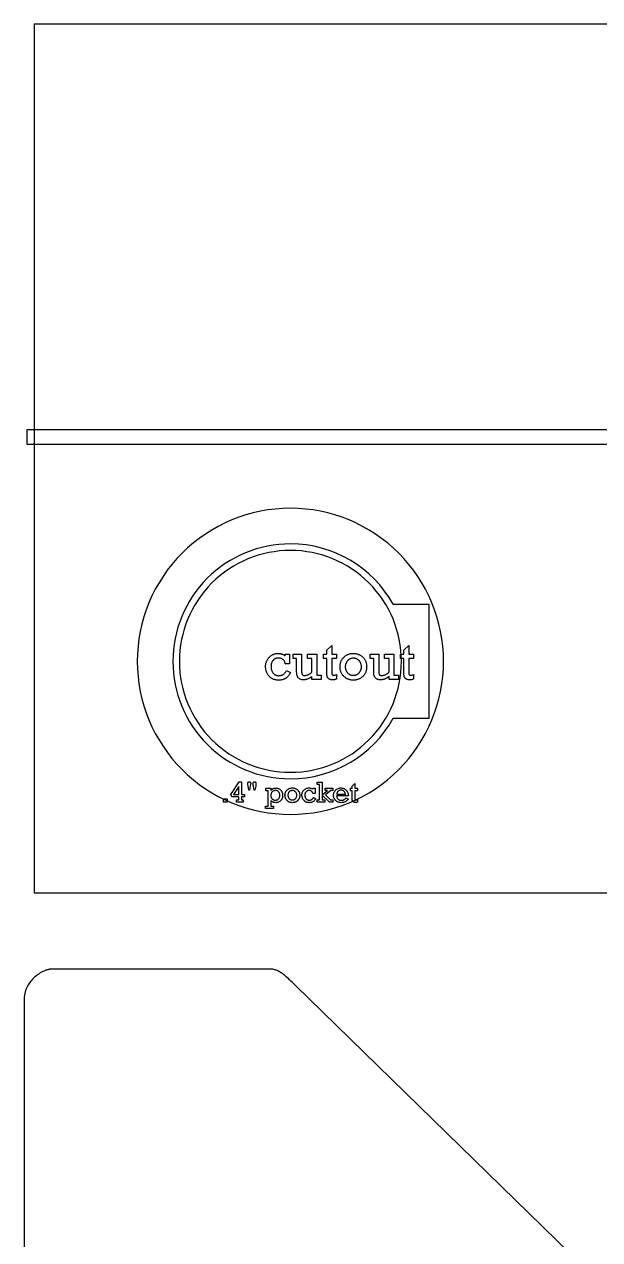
# Model space of a CAD drawing. Extents: x 1 to 150, y 1 to 98.
# Drawn here: x 1 to 11.1, y 23.44 to 44.78 of the extents above; entities that cross this region are included whole.
import ezdxf

# ---------------------------------------------------------------- set-up
doc = ezdxf.new("R2010")
doc.units = 0
doc.layers.add('LAYER_1', color=18, linetype='CONTINUOUS')

msp = doc.modelspace()

# ---------------------------------------------------------------- linework, layer by layer
at = {"layer": 'LAYER_1'}
for points in [[(1.17, 29.529), (24.982, 29.529), (24.982, 44.779), (1.17, 44.779)], [(1.045, 37.404), (25.107, 37.404), (25.107, 37.655), (1.045, 37.655)], [(5.656, 33.718), (5.656, 33.55), (5.577, 33.55), (5.576, 33.562), (5.573, 33.573), (5.569, 33.583), (5.565, 33.593), (5.559, 33.602), (5.553, 33.61), (5.546, 33.617), (5.538, 33.624), (5.53, 33.63), (5.521, 33.635), (5.512, 33.64), (5.502, 33.643), (5.492, 33.646), (5.482, 33.648), (5.472, 33.649), (5.461, 33.65), (5.454, 33.65), (5.446, 33.649), (5.44, 33.648), (5.433, 33.647), (5.426, 33.646), (5.42, 33.644), (5.414, 33.642), (5.408, 33.639), (5.402, 33.637), (5.396, 33.634), (5.39, 33.63), (5.385, 33.627), (5.38, 33.622), (5.375, 33.618), (5.37, 33.613), (5.365, 33.608), (5.361, 33.603), (5.357, 33.598), (5.353, 33.592), (5.349, 33.586), (5.346, 33.58), (5.343, 33.574), (5.34, 33.567), (5.338, 33.56), (5.336, 33.553), (5.334, 33.546), (5.332, 33.539), (5.331, 33.531), (5.33, 33.524), (5.329, 33.516), (5.329, 33.499), (5.329, 33.484), (5.331, 33.469), (5.333, 33.454), (5.337, 33.44), (5.342, 33.426), (5.348, 33.413), (5.355, 33.401), (5.363, 33.388), (5.368, 33.383), (5.373, 33.377), (5.378, 33.372), (5.383, 33.367), (5.388, 33.363), (5.394, 33.359), (5.4, 33.356), (5.406, 33.352), (5.413, 33.35), (5.419, 33.347), (5.426, 33.345), (5.433, 33.343), (5.441, 33.342), (5.448, 33.341), (5.456, 33.341), (5.465, 33.34), (5.476, 33.341), (5.487, 33.342), (5.497, 33.343), (5.507, 33.346), (5.517, 33.349), (5.526, 33.353), (5.535, 33.357), (5.544, 33.362), (5.552, 33.368), (5.56, 33.374), (5.567, 33.382), (5.574, 33.389), (5.58, 33.398), (5.587, 33.407), (5.592, 33.417), (5.598, 33.428), (5.67, 33.394), (5.662, 33.378), (5.653, 33.363), (5.644, 33.349), (5.634, 33.336), (5.629, 33.329), (5.624, 33.324), (5.618, 33.318), (5.612, 33.313), (5.607, 33.308), (5.6, 33.303), (5.594, 33.298), (5.588, 33.294), (5.581, 33.29), (5.574, 33.286), (5.567, 33.283), (5.56, 33.28), (5.553, 33.277), (5.545, 33.274), (5.53, 33.269), (5.514, 33.266), (5.497, 33.263), (5.479, 33.261), (5.461, 33.261), (5.448, 33.261), (5.435, 33.262), (5.423, 33.263), (5.411, 33.265), (5.399, 33.268), (5.388, 33.271), (5.377, 33.275), (5.366, 33.279), (5.356, 33.284), (5.346, 33.289), (5.337, 33.295), (5.328, 33.301), (5.319, 33.309), (5.31, 33.316), (5.302, 33.324), (5.295, 33.333), (5.287, 33.342), (5.28, 33.351), (5.274, 33.361), (5.268, 33.37), (5.263, 33.38), (5.258, 33.39), (5.253, 33.4), (5.249, 33.411), (5.246, 33.421), (5.242, 33.432), (5.24, 33.443), (5.238, 33.454), (5.236, 33.465), (5.235, 33.476), (5.234, 33.488), (5.234, 33.499), (5.234, 33.512), (5.235, 33.524), (5.236, 33.536), (5.238, 33.547), (5.24, 33.559), (5.243, 33.57), (5.247, 33.581), (5.251, 33.591), (5.255, 33.601), (5.26, 33.611), (5.265, 33.621), (5.271, 33.63), (5.278, 33.639), (5.285, 33.648), (5.292, 33.657), (5.3, 33.665), (5.308, 33.673), (5.317, 33.681), (5.326, 33.688), (5.334, 33.694), (5.343, 33.7), (5.353, 33.705), (5.362, 33.71), (5.371, 33.714), (5.381, 33.718), (5.391, 33.722), (5.401, 33.724), (5.411, 33.727), (5.421, 33.728), (5.431, 33.73), (5.442, 33.73), (5.453, 33.731), (5.462, 33.731), (5.471, 33.73), (5.479, 33.729), (5.488, 33.728), (5.497, 33.726), (5.505, 33.725), (5.513, 33.722), (5.521, 33.72), (5.528, 33.717), (5.536, 33.714), (5.543, 33.71), (5.551, 33.706), (5.558, 33.702), (5.564, 33.697), (5.571, 33.692), (5.577, 33.687), (5.577, 33.718)], [(6.249, 33.641), (6.249, 33.718), (6.307, 33.718), (6.307, 33.787), (6.394, 33.867), (6.394, 33.718), (6.476, 33.718), (6.476, 33.641), (6.394, 33.641), (6.394, 33.425), (6.394, 33.401), (6.395, 33.383), (6.396, 33.376), (6.397, 33.369), (6.398, 33.364), (6.4, 33.361), (6.401, 33.358), (6.404, 33.355), (6.406, 33.353), (6.41, 33.352), (6.414, 33.35), (6.418, 33.349), (6.423, 33.349), (6.428, 33.349), (6.441, 33.349), (6.453, 33.351), (6.464, 33.354), (6.476, 33.358), (6.476, 33.278), (6.468, 33.276), (6.459, 33.273), (6.451, 33.271), (6.443, 33.269), (6.434, 33.268), (6.426, 33.267), (6.418, 33.267), (6.409, 33.266), (6.399, 33.267), (6.39, 33.268), (6.381, 33.269), (6.373, 33.271), (6.365, 33.273), (6.358, 33.276), (6.351, 33.28), (6.344, 33.284), (6.339, 33.289), (6.333, 33.294), (6.328, 33.299), (6.324, 33.304), (6.321, 33.31), (6.318, 33.316), (6.315, 33.322), (6.313, 33.328), (6.312, 33.336), (6.31, 33.344), (6.309, 33.354), (6.308, 33.365), (6.307, 33.39), (6.307, 33.42), (6.307, 33.641)], [(6.54, 33.496), (6.54, 33.509), (6.541, 33.521), (6.542, 33.533), (6.544, 33.545), (6.547, 33.557), (6.55, 33.568), (6.553, 33.579), (6.557, 33.59), (6.562, 33.6), (6.567, 33.61), (6.572, 33.62), (6.578, 33.63), (6.585, 33.639), (6.592, 33.648), (6.6, 33.656), (6.608, 33.665), (6.617, 33.673), (6.625, 33.68), (6.635, 33.687), (6.644, 33.694), (6.653, 33.7), (6.663, 33.705), (6.673, 33.71), (6.683, 33.714), (6.694, 33.718), (6.705, 33.721), (6.716, 33.724), (6.727, 33.727), (6.738, 33.728), (6.75, 33.73), (6.762, 33.73), (6.774, 33.731), (6.786, 33.73), (6.797, 33.73), (6.809, 33.728), (6.82, 33.727), (6.831, 33.724), (6.842, 33.722), (6.853, 33.718), (6.863, 33.714), (6.873, 33.71), (6.883, 33.705), (6.893, 33.7), (6.903, 33.694), (6.912, 33.688), (6.921, 33.681), (6.93, 33.674), (6.939, 33.666), (6.947, 33.657), (6.955, 33.649), (6.962, 33.64), (6.969, 33.631), (6.975, 33.621), (6.981, 33.611), (6.986, 33.601), (6.99, 33.591), (6.994, 33.58), (6.998, 33.569), (7.001, 33.558), (7.003, 33.546), (7.005, 33.534), (7.006, 33.522), (7.007, 33.509), (7.008, 33.496), (7.007, 33.483), (7.006, 33.47), (7.005, 33.458), (7.003, 33.446), (7.001, 33.434), (6.998, 33.423), (6.994, 33.412), (6.99, 33.401), (6.986, 33.391), (6.981, 33.381), (6.975, 33.371), (6.969, 33.361), (6.962, 33.352), (6.955, 33.343), (6.947, 33.334), (6.939, 33.326), (6.93, 33.318), (6.921, 33.311), (6.912, 33.304), (6.903, 33.298), (6.893, 33.292), (6.884, 33.286), (6.874, 33.282), (6.863, 33.277), (6.853, 33.273), (6.842, 33.27), (6.831, 33.267), (6.82, 33.265), (6.809, 33.263), (6.797, 33.262), (6.786, 33.261), (6.774, 33.261), (6.762, 33.261), (6.75, 33.262), (6.738, 33.263), (6.726, 33.265), (6.715, 33.267), (6.704, 33.27), (6.693, 33.274), (6.683, 33.277), (6.672, 33.282), (6.662, 33.287), (6.652, 33.292), (6.643, 33.298), (6.634, 33.305), (6.625, 33.312), (6.616, 33.319), (6.607, 33.327), (6.599, 33.335), (6.592, 33.344), (6.584, 33.353), (6.578, 33.362), (6.572, 33.372), (6.566, 33.382), (6.561, 33.392), (6.557, 33.402), (6.553, 33.413), (6.55, 33.424), (6.547, 33.435), (6.544, 33.447), (6.542, 33.459), (6.541, 33.471), (6.54, 33.483)], [(7.601, 33.641), (7.601, 33.718), (7.659, 33.718), (7.659, 33.787), (7.746, 33.867), (7.746, 33.718), (7.829, 33.718), (7.829, 33.641), (7.746, 33.641), (7.746, 33.425), (7.747, 33.401), (7.748, 33.383), (7.749, 33.376), (7.75, 33.369), (7.751, 33.364), (7.752, 33.361), (7.754, 33.358), (7.756, 33.355), (7.759, 33.353), (7.762, 33.352), (7.766, 33.35), (7.771, 33.349), (7.775, 33.349), (7.781, 33.349), (7.793, 33.349), (7.805, 33.351), (7.817, 33.354), (7.829, 33.358), (7.829, 33.278), (7.82, 33.276), (7.812, 33.273), (7.804, 33.271), (7.795, 33.269), (7.787, 33.268), (7.778, 33.267), (7.77, 33.267), (7.762, 33.266), (7.752, 33.267), (7.743, 33.268), (7.734, 33.269), (7.725, 33.271), (7.718, 33.273), (7.71, 33.276), (7.703, 33.28), (7.697, 33.284), (7.691, 33.289), (7.686, 33.294), (7.681, 33.299), (7.677, 33.304), (7.673, 33.31), (7.67, 33.316), (7.668, 33.322), (7.666, 33.328), (7.664, 33.336), (7.663, 33.344), (7.662, 33.354), (7.661, 33.365), (7.66, 33.39), (7.659, 33.42), (7.659, 33.641)], [(6.211, 33.351), (6.211, 33.274), (6.047, 33.274), (6.047, 33.325), (6.038, 33.318), (6.028, 33.311), (6.019, 33.305), (6.009, 33.299), (6, 33.294), (5.991, 33.289), (5.981, 33.285), (5.972, 33.281), (5.963, 33.278), (5.954, 33.275), (5.945, 33.272), (5.936, 33.27), (5.927, 33.268), (5.918, 33.267), (5.909, 33.267), (5.9, 33.266), (5.889, 33.267), (5.879, 33.268), (5.869, 33.269), (5.86, 33.271), (5.851, 33.274), (5.842, 33.277), (5.834, 33.281), (5.827, 33.286), (5.82, 33.291), (5.813, 33.296), (5.807, 33.302), (5.802, 33.308), (5.798, 33.315), (5.794, 33.322), (5.791, 33.329), (5.788, 33.336), (5.786, 33.345), (5.784, 33.354), (5.782, 33.365), (5.781, 33.377), (5.78, 33.39), (5.779, 33.404), (5.778, 33.42), (5.778, 33.436), (5.778, 33.641), (5.715, 33.641), (5.715, 33.718), (5.865, 33.718), (5.865, 33.447), (5.866, 33.425), (5.866, 33.406), (5.867, 33.392), (5.868, 33.381), (5.869, 33.377), (5.87, 33.373), (5.872, 33.369), (5.874, 33.366), (5.876, 33.362), (5.878, 33.359), (5.881, 33.356), (5.884, 33.353), (5.888, 33.351), (5.891, 33.348), (5.895, 33.346), (5.899, 33.345), (5.904, 33.344), (5.908, 33.343), (5.913, 33.342), (5.918, 33.342), (5.925, 33.342), (5.933, 33.343), (5.941, 33.344), (5.949, 33.346), (5.956, 33.348), (5.964, 33.35), (5.972, 33.353), (5.98, 33.357), (5.989, 33.361), (5.997, 33.365), (6.005, 33.37), (6.013, 33.375), (6.022, 33.38), (6.03, 33.386), (6.039, 33.393), (6.047, 33.4), (6.047, 33.641), (5.969, 33.641), (5.969, 33.718), (6.135, 33.718), (6.135, 33.351)], [(6.632, 33.496), (6.633, 33.488), (6.633, 33.48), (6.634, 33.472), (6.635, 33.465), (6.636, 33.457), (6.638, 33.45), (6.64, 33.443), (6.643, 33.436), (6.645, 33.43), (6.648, 33.423), (6.652, 33.417), (6.655, 33.411), (6.659, 33.405), (6.664, 33.399), (6.668, 33.394), (6.673, 33.388), (6.679, 33.383), (6.684, 33.379), (6.69, 33.374), (6.695, 33.37), (6.701, 33.366), (6.707, 33.363), (6.713, 33.36), (6.719, 33.357), (6.725, 33.354), (6.732, 33.352), (6.739, 33.35), (6.745, 33.349), (6.752, 33.348), (6.759, 33.347), (6.766, 33.346), (6.774, 33.346), (6.781, 33.346), (6.789, 33.347), (6.796, 33.348), (6.803, 33.349), (6.81, 33.35), (6.816, 33.352), (6.823, 33.354), (6.829, 33.357), (6.835, 33.36), (6.841, 33.363), (6.847, 33.366), (6.853, 33.37), (6.859, 33.374), (6.864, 33.379), (6.869, 33.384), (6.875, 33.389), (6.88, 33.394), (6.884, 33.4), (6.888, 33.406), (6.892, 33.412), (6.896, 33.418), (6.899, 33.424), (6.902, 33.43), (6.905, 33.437), (6.907, 33.444), (6.91, 33.451), (6.911, 33.458), (6.913, 33.465), (6.914, 33.473), (6.915, 33.48), (6.915, 33.488), (6.915, 33.496), (6.915, 33.504), (6.915, 33.512), (6.914, 33.52), (6.913, 33.528), (6.911, 33.535), (6.909, 33.542), (6.907, 33.549), (6.905, 33.556), (6.902, 33.563), (6.899, 33.569), (6.896, 33.575), (6.892, 33.581), (6.888, 33.587), (6.884, 33.593), (6.879, 33.599), (6.874, 33.604), (6.869, 33.609), (6.863, 33.614), (6.858, 33.618), (6.852, 33.622), (6.846, 33.626), (6.84, 33.63), (6.834, 33.633), (6.828, 33.636), (6.822, 33.638), (6.815, 33.64), (6.809, 33.642), (6.802, 33.644), (6.795, 33.645), (6.788, 33.646), (6.781, 33.646), (6.774, 33.646), (6.766, 33.646), (6.759, 33.646), (6.751, 33.645), (6.744, 33.644), (6.737, 33.642), (6.731, 33.64), (6.724, 33.638), (6.718, 33.635), (6.711, 33.633), (6.705, 33.629), (6.699, 33.626), (6.694, 33.622), (6.688, 33.618), (6.683, 33.613), (6.677, 33.608), (6.672, 33.603), (6.667, 33.598), (6.663, 33.592), (6.659, 33.586), (6.655, 33.58), (6.651, 33.574), (6.648, 33.568), (6.645, 33.561), (6.642, 33.555), (6.64, 33.548), (6.638, 33.541), (6.636, 33.534), (6.635, 33.527), (6.634, 33.519), (6.633, 33.512), (6.633, 33.504)], [(7.564, 33.351), (7.564, 33.274), (7.4, 33.274), (7.4, 33.325), (7.39, 33.318), (7.381, 33.311), (7.371, 33.305), (7.362, 33.299), (7.352, 33.294), (7.343, 33.289), (7.334, 33.285), (7.325, 33.281), (7.316, 33.278), (7.306, 33.275), (7.297, 33.272), (7.288, 33.27), (7.279, 33.268), (7.27, 33.267), (7.262, 33.267), (7.253, 33.266), (7.242, 33.267), (7.231, 33.268), (7.222, 33.269), (7.212, 33.271), (7.203, 33.274), (7.195, 33.277), (7.187, 33.281), (7.179, 33.286), (7.172, 33.291), (7.166, 33.296), (7.16, 33.302), (7.155, 33.308), (7.15, 33.315), (7.146, 33.322), (7.143, 33.329), (7.14, 33.336), (7.138, 33.345), (7.136, 33.354), (7.134, 33.365), (7.133, 33.377), (7.132, 33.39), (7.131, 33.404), (7.131, 33.42), (7.131, 33.436), (7.131, 33.641), (7.068, 33.641), (7.068, 33.718), (7.218, 33.718), (7.218, 33.447), (7.218, 33.425), (7.219, 33.406), (7.219, 33.392), (7.221, 33.381), (7.222, 33.377), (7.223, 33.373), (7.224, 33.369), (7.226, 33.366), (7.228, 33.362), (7.231, 33.359), (7.234, 33.356), (7.237, 33.353), (7.24, 33.351), (7.244, 33.348), (7.248, 33.346), (7.252, 33.345), (7.256, 33.344), (7.261, 33.343), (7.265, 33.342), (7.27, 33.342), (7.278, 33.342), (7.286, 33.343), (7.293, 33.344), (7.301, 33.346), (7.309, 33.348), (7.317, 33.35), (7.325, 33.353), (7.333, 33.357), (7.341, 33.361), (7.349, 33.365), (7.358, 33.37), (7.366, 33.375), (7.374, 33.38), (7.383, 33.386), (7.391, 33.393), (7.4, 33.4), (7.4, 33.641), (7.321, 33.641), (7.321, 33.718), (7.487, 33.718), (7.487, 33.351)], [(4.762, 31.212), (4.643, 31.212), (4.642, 31.217), (4.64, 31.223), (4.637, 31.228), (4.635, 31.233), (4.632, 31.238), (4.628, 31.243), (4.625, 31.247), (4.621, 31.252), (4.768, 31.473), (4.809, 31.473), (4.809, 31.254), (4.865, 31.254), (4.865, 31.212), (4.809, 31.212), (4.809, 31.16), (4.841, 31.16), (4.841, 31.117), (4.725, 31.117), (4.725, 31.16), (4.762, 31.16)], [(4.762, 31.212), (4.643, 31.212), (4.642, 31.217), (4.64, 31.223), (4.637, 31.228), (4.635, 31.233), (4.632, 31.238), (4.628, 31.243), (4.625, 31.247), (4.621, 31.252), (4.768, 31.473), (4.809, 31.473), (4.809, 31.254), (4.865, 31.254), (4.865, 31.212), (4.809, 31.212), (4.809, 31.16), (4.841, 31.16), (4.841, 31.117), (4.725, 31.117), (4.725, 31.16), (4.762, 31.16)], [(4.762, 31.254), (4.762, 31.394), (4.67, 31.254)], [(4.762, 31.254), (4.762, 31.394), (4.67, 31.254)], [(4.941, 31.327), (4.927, 31.403), (4.923, 31.428), (4.922, 31.438), (4.921, 31.445), (4.922, 31.452), (4.923, 31.458), (4.925, 31.464), (4.927, 31.468), (4.929, 31.47), (4.931, 31.471), (4.933, 31.473), (4.935, 31.474), (4.94, 31.475), (4.946, 31.476), (4.951, 31.475), (4.956, 31.474), (4.961, 31.472), (4.965, 31.468), (4.968, 31.464), (4.97, 31.46), (4.972, 31.454), (4.972, 31.449), (4.972, 31.442), (4.97, 31.432), (4.965, 31.402), (4.952, 31.327)], [(4.941, 31.327), (4.927, 31.403), (4.923, 31.428), (4.922, 31.438), (4.921, 31.445), (4.922, 31.452), (4.923, 31.458), (4.925, 31.464), (4.927, 31.468), (4.929, 31.47), (4.931, 31.471), (4.933, 31.473), (4.935, 31.474), (4.94, 31.475), (4.946, 31.476), (4.951, 31.475), (4.956, 31.474), (4.961, 31.472), (4.965, 31.468), (4.968, 31.464), (4.97, 31.46), (4.972, 31.454), (4.972, 31.449), (4.972, 31.442), (4.97, 31.432), (4.965, 31.402), (4.952, 31.327)], [(5.034, 31.327), (5.02, 31.401), (5.017, 31.416), (5.016, 31.428), (5.014, 31.438), (5.014, 31.445), (5.014, 31.452), (5.016, 31.458), (5.018, 31.464), (5.019, 31.466), (5.021, 31.468), (5.022, 31.47), (5.024, 31.471), (5.026, 31.473), (5.029, 31.474), (5.034, 31.475), (5.04, 31.476), (5.045, 31.475), (5.05, 31.474), (5.055, 31.471), (5.058, 31.468), (5.061, 31.464), (5.064, 31.459), (5.065, 31.454), (5.065, 31.449), (5.065, 31.438), (5.064, 31.426), (5.063, 31.414), (5.061, 31.402), (5.046, 31.327)], [(5.034, 31.327), (5.02, 31.401), (5.017, 31.416), (5.016, 31.428), (5.014, 31.438), (5.014, 31.445), (5.014, 31.452), (5.016, 31.458), (5.018, 31.464), (5.019, 31.466), (5.021, 31.468), (5.022, 31.47), (5.024, 31.471), (5.026, 31.473), (5.029, 31.474), (5.034, 31.475), (5.04, 31.476), (5.045, 31.475), (5.05, 31.474), (5.055, 31.471), (5.058, 31.468), (5.061, 31.464), (5.064, 31.459), (5.065, 31.454), (5.065, 31.449), (5.065, 31.438), (5.064, 31.426), (5.063, 31.414), (5.061, 31.402), (5.046, 31.327)], [(6.181, 31.16), (6.181, 31.427), (6.137, 31.427), (6.137, 31.47), (6.229, 31.47), (6.229, 31.249), (6.321, 31.323), (6.28, 31.323), (6.28, 31.363), (6.416, 31.363), (6.416, 31.323), (6.379, 31.323), (6.287, 31.246), (6.373, 31.16), (6.416, 31.16), (6.416, 31.117), (6.353, 31.117), (6.229, 31.24), (6.229, 31.16), (6.272, 31.16), (6.272, 31.117), (6.137, 31.117), (6.137, 31.16)], [(6.181, 31.16), (6.181, 31.427), (6.137, 31.427), (6.137, 31.47), (6.229, 31.47), (6.229, 31.249), (6.321, 31.323), (6.28, 31.323), (6.28, 31.363), (6.416, 31.363), (6.416, 31.323), (6.379, 31.323), (6.287, 31.246), (6.373, 31.16), (6.416, 31.16), (6.416, 31.117), (6.353, 31.117), (6.229, 31.24), (6.229, 31.16), (6.272, 31.16), (6.272, 31.117), (6.137, 31.117), (6.137, 31.16)], [(6.721, 31.32), (6.721, 31.363), (6.753, 31.363), (6.753, 31.401), (6.802, 31.445), (6.802, 31.363), (6.847, 31.363), (6.847, 31.32), (6.802, 31.32), (6.802, 31.2), (6.802, 31.187), (6.802, 31.177), (6.803, 31.169), (6.805, 31.165), (6.806, 31.163), (6.807, 31.162), (6.808, 31.161), (6.81, 31.16), (6.815, 31.158), (6.821, 31.158), (6.827, 31.158), (6.834, 31.159), (6.841, 31.161), (6.847, 31.163), (6.847, 31.119), (6.838, 31.116), (6.828, 31.114), (6.819, 31.113), (6.81, 31.113), (6.805, 31.113), (6.799, 31.113), (6.795, 31.114), (6.79, 31.115), (6.786, 31.116), (6.781, 31.118), (6.778, 31.12), (6.774, 31.122), (6.771, 31.125), (6.768, 31.128), (6.765, 31.13), (6.763, 31.133), (6.761, 31.136), (6.759, 31.14), (6.758, 31.143), (6.757, 31.147), (6.755, 31.156), (6.754, 31.167), (6.753, 31.181), (6.753, 31.198), (6.753, 31.32)], [(6.721, 31.32), (6.721, 31.363), (6.753, 31.363), (6.753, 31.401), (6.802, 31.445), (6.802, 31.363), (6.847, 31.363), (6.847, 31.32), (6.802, 31.32), (6.802, 31.2), (6.802, 31.187), (6.802, 31.177), (6.803, 31.169), (6.805, 31.165), (6.806, 31.163), (6.807, 31.162), (6.808, 31.161), (6.81, 31.16), (6.815, 31.158), (6.821, 31.158), (6.827, 31.158), (6.834, 31.159), (6.841, 31.161), (6.847, 31.163), (6.847, 31.119), (6.838, 31.116), (6.828, 31.114), (6.819, 31.113), (6.81, 31.113), (6.805, 31.113), (6.799, 31.113), (6.795, 31.114), (6.79, 31.115), (6.786, 31.116), (6.781, 31.118), (6.778, 31.12), (6.774, 31.122), (6.771, 31.125), (6.768, 31.128), (6.765, 31.13), (6.763, 31.133), (6.761, 31.136), (6.759, 31.14), (6.758, 31.143), (6.757, 31.147), (6.755, 31.156), (6.754, 31.167), (6.753, 31.181), (6.753, 31.198), (6.753, 31.32)], [(4.498, 31.117), (4.498, 31.179), (4.561, 31.179), (4.561, 31.117)], [(4.498, 31.117), (4.498, 31.179), (4.561, 31.179), (4.561, 31.117)], [(5.278, 31.049), (5.278, 31.32), (5.236, 31.32), (5.236, 31.363), (5.326, 31.363), (5.326, 31.324), (5.33, 31.329), (5.335, 31.334), (5.34, 31.338), (5.345, 31.343), (5.35, 31.346), (5.355, 31.35), (5.36, 31.353), (5.366, 31.356), (5.371, 31.358), (5.377, 31.36), (5.383, 31.362), (5.389, 31.364), (5.395, 31.365), (5.401, 31.366), (5.407, 31.366), (5.413, 31.366), (5.426, 31.366), (5.438, 31.364), (5.444, 31.363), (5.45, 31.361), (5.455, 31.36), (5.461, 31.358), (5.466, 31.355), (5.471, 31.353), (5.476, 31.35), (5.481, 31.346), (5.486, 31.343), (5.49, 31.339), (5.499, 31.331), (5.503, 31.326), (5.507, 31.322), (5.511, 31.317), (5.514, 31.312), (5.517, 31.307), (5.52, 31.301), (5.522, 31.296), (5.525, 31.29), (5.527, 31.284), (5.528, 31.278), (5.531, 31.265), (5.533, 31.252), (5.533, 31.238), (5.533, 31.224), (5.532, 31.217), (5.531, 31.21), (5.529, 31.203), (5.528, 31.197), (5.526, 31.191), (5.524, 31.185), (5.521, 31.179), (5.519, 31.174), (5.516, 31.168), (5.512, 31.163), (5.509, 31.158), (5.505, 31.153), (5.501, 31.148), (5.496, 31.144), (5.487, 31.136), (5.477, 31.129), (5.467, 31.123), (5.457, 31.118), (5.446, 31.114), (5.435, 31.112), (5.424, 31.11), (5.412, 31.109), (5.4, 31.11), (5.394, 31.111), (5.389, 31.112), (5.383, 31.113), (5.377, 31.115), (5.372, 31.117), (5.366, 31.119), (5.361, 31.121), (5.356, 31.124), (5.345, 31.131), (5.336, 31.138), (5.326, 31.147), (5.326, 31.049), (5.374, 31.049), (5.374, 31.006), (5.233, 31.006), (5.233, 31.049)], [(5.278, 31.049), (5.278, 31.32), (5.236, 31.32), (5.236, 31.363), (5.326, 31.363), (5.326, 31.324), (5.33, 31.329), (5.335, 31.334), (5.34, 31.338), (5.345, 31.343), (5.35, 31.346), (5.355, 31.35), (5.36, 31.353), (5.366, 31.356), (5.371, 31.358), (5.377, 31.36), (5.383, 31.362), (5.389, 31.364), (5.395, 31.365), (5.401, 31.366), (5.407, 31.366), (5.413, 31.366), (5.426, 31.366), (5.438, 31.364), (5.444, 31.363), (5.45, 31.361), (5.455, 31.36), (5.461, 31.358), (5.466, 31.355), (5.471, 31.353), (5.476, 31.35), (5.481, 31.346), (5.486, 31.343), (5.49, 31.339), (5.499, 31.331), (5.503, 31.326), (5.507, 31.322), (5.511, 31.317), (5.514, 31.312), (5.517, 31.307), (5.52, 31.301), (5.522, 31.296), (5.525, 31.29), (5.527, 31.284), (5.528, 31.278), (5.531, 31.265), (5.533, 31.252), (5.533, 31.238), (5.533, 31.224), (5.532, 31.217), (5.531, 31.21), (5.529, 31.203), (5.528, 31.197), (5.526, 31.191), (5.524, 31.185), (5.521, 31.179), (5.519, 31.174), (5.516, 31.168), (5.512, 31.163), (5.509, 31.158), (5.505, 31.153), (5.501, 31.148), (5.496, 31.144), (5.487, 31.136), (5.477, 31.129), (5.467, 31.123), (5.457, 31.118), (5.446, 31.114), (5.435, 31.112), (5.424, 31.11), (5.412, 31.109), (5.4, 31.11), (5.394, 31.111), (5.389, 31.112), (5.383, 31.113), (5.377, 31.115), (5.372, 31.117), (5.366, 31.119), (5.361, 31.121), (5.356, 31.124), (5.345, 31.131), (5.336, 31.138), (5.326, 31.147), (5.326, 31.049), (5.374, 31.049), (5.374, 31.006), (5.233, 31.006), (5.233, 31.049)], [(5.325, 31.236), (5.326, 31.226), (5.327, 31.216), (5.33, 31.207), (5.334, 31.197), (5.336, 31.193), (5.338, 31.188), (5.341, 31.184), (5.344, 31.18), (5.348, 31.176), (5.352, 31.173), (5.356, 31.169), (5.36, 31.166), (5.365, 31.163), (5.37, 31.161), (5.375, 31.158), (5.38, 31.157), (5.386, 31.155), (5.391, 31.154), (5.397, 31.154), (5.403, 31.153), (5.412, 31.154), (5.42, 31.155), (5.427, 31.157), (5.435, 31.159), (5.442, 31.162), (5.448, 31.166), (5.454, 31.171), (5.46, 31.177), (5.466, 31.183), (5.47, 31.189), (5.474, 31.196), (5.477, 31.204), (5.48, 31.212), (5.481, 31.221), (5.482, 31.23), (5.483, 31.24), (5.482, 31.25), (5.481, 31.259), (5.479, 31.267), (5.477, 31.275), (5.474, 31.283), (5.47, 31.29), (5.465, 31.296), (5.459, 31.302), (5.453, 31.307), (5.447, 31.311), (5.441, 31.315), (5.434, 31.318), (5.427, 31.321), (5.42, 31.322), (5.413, 31.323), (5.406, 31.324), (5.398, 31.323), (5.39, 31.322), (5.383, 31.32), (5.376, 31.318), (5.369, 31.314), (5.362, 31.31), (5.356, 31.305), (5.349, 31.3), (5.344, 31.293), (5.339, 31.287), (5.335, 31.28), (5.331, 31.272), (5.329, 31.264), (5.327, 31.255), (5.326, 31.246)], [(5.325, 31.236), (5.326, 31.226), (5.327, 31.216), (5.33, 31.207), (5.334, 31.197), (5.336, 31.193), (5.338, 31.188), (5.341, 31.184), (5.344, 31.18), (5.348, 31.176), (5.352, 31.173), (5.356, 31.169), (5.36, 31.166), (5.365, 31.163), (5.37, 31.161), (5.375, 31.158), (5.38, 31.157), (5.386, 31.155), (5.391, 31.154), (5.397, 31.154), (5.403, 31.153), (5.412, 31.154), (5.42, 31.155), (5.427, 31.157), (5.435, 31.159), (5.442, 31.162), (5.448, 31.166), (5.454, 31.171), (5.46, 31.177), (5.466, 31.183), (5.47, 31.189), (5.474, 31.196), (5.477, 31.204), (5.48, 31.212), (5.481, 31.221), (5.482, 31.23), (5.483, 31.24), (5.482, 31.25), (5.481, 31.259), (5.479, 31.267), (5.477, 31.275), (5.474, 31.283), (5.47, 31.29), (5.465, 31.296), (5.459, 31.302), (5.453, 31.307), (5.447, 31.311), (5.441, 31.315), (5.434, 31.318), (5.427, 31.321), (5.42, 31.322), (5.413, 31.323), (5.406, 31.324), (5.398, 31.323), (5.39, 31.322), (5.383, 31.32), (5.376, 31.318), (5.369, 31.314), (5.362, 31.31), (5.356, 31.305), (5.349, 31.3), (5.344, 31.293), (5.339, 31.287), (5.335, 31.28), (5.331, 31.272), (5.329, 31.264), (5.327, 31.255), (5.326, 31.246)], [(5.574, 31.24), (5.574, 31.247), (5.575, 31.254), (5.576, 31.26), (5.577, 31.267), (5.578, 31.273), (5.58, 31.279), (5.581, 31.286), (5.584, 31.291), (5.586, 31.297), (5.589, 31.303), (5.592, 31.308), (5.595, 31.314), (5.599, 31.319), (5.603, 31.324), (5.607, 31.328), (5.612, 31.333), (5.622, 31.342), (5.627, 31.345), (5.632, 31.349), (5.637, 31.352), (5.642, 31.355), (5.648, 31.358), (5.654, 31.36), (5.659, 31.363), (5.665, 31.364), (5.671, 31.366), (5.678, 31.367), (5.69, 31.369), (5.704, 31.37), (5.717, 31.369), (5.729, 31.367), (5.735, 31.366), (5.741, 31.364), (5.747, 31.363), (5.753, 31.361), (5.759, 31.358), (5.764, 31.355), (5.77, 31.353), (5.775, 31.349), (5.785, 31.342), (5.795, 31.334), (5.8, 31.329), (5.804, 31.324), (5.808, 31.319), (5.812, 31.314), (5.815, 31.309), (5.818, 31.303), (5.821, 31.298), (5.824, 31.292), (5.826, 31.286), (5.828, 31.28), (5.829, 31.274), (5.831, 31.267), (5.832, 31.261), (5.832, 31.254), (5.833, 31.247), (5.833, 31.24), (5.833, 31.232), (5.832, 31.225), (5.832, 31.219), (5.831, 31.212), (5.829, 31.206), (5.828, 31.199), (5.826, 31.193), (5.824, 31.187), (5.821, 31.181), (5.818, 31.176), (5.815, 31.17), (5.812, 31.165), (5.808, 31.16), (5.804, 31.155), (5.8, 31.15), (5.795, 31.146), (5.785, 31.137), (5.775, 31.13), (5.77, 31.127), (5.764, 31.124), (5.759, 31.121), (5.753, 31.118), (5.747, 31.116), (5.742, 31.115), (5.736, 31.113), (5.729, 31.112), (5.717, 31.11), (5.704, 31.109), (5.69, 31.11), (5.684, 31.111), (5.677, 31.112), (5.671, 31.113), (5.665, 31.115), (5.659, 31.116), (5.653, 31.119), (5.647, 31.121), (5.642, 31.124), (5.637, 31.127), (5.631, 31.13), (5.626, 31.134), (5.621, 31.137), (5.616, 31.142), (5.612, 31.146), (5.607, 31.151), (5.603, 31.156), (5.599, 31.161), (5.595, 31.166), (5.592, 31.171), (5.589, 31.176), (5.586, 31.182), (5.584, 31.188), (5.581, 31.194), (5.58, 31.2), (5.578, 31.206), (5.577, 31.212), (5.576, 31.219), (5.575, 31.226)], [(5.574, 31.24), (5.574, 31.247), (5.575, 31.254), (5.576, 31.26), (5.577, 31.267), (5.578, 31.273), (5.58, 31.279), (5.581, 31.286), (5.584, 31.291), (5.586, 31.297), (5.589, 31.303), (5.592, 31.308), (5.595, 31.314), (5.599, 31.319), (5.603, 31.324), (5.607, 31.328), (5.612, 31.333), (5.622, 31.342), (5.627, 31.345), (5.632, 31.349), (5.637, 31.352), (5.642, 31.355), (5.648, 31.358), (5.654, 31.36), (5.659, 31.363), (5.665, 31.364), (5.671, 31.366), (5.678, 31.367), (5.69, 31.369), (5.704, 31.37), (5.717, 31.369), (5.729, 31.367), (5.735, 31.366), (5.741, 31.364), (5.747, 31.363), (5.753, 31.361), (5.759, 31.358), (5.764, 31.355), (5.77, 31.353), (5.775, 31.349), (5.785, 31.342), (5.795, 31.334), (5.8, 31.329), (5.804, 31.324), (5.808, 31.319), (5.812, 31.314), (5.815, 31.309), (5.818, 31.303), (5.821, 31.298), (5.824, 31.292), (5.826, 31.286), (5.828, 31.28), (5.829, 31.274), (5.831, 31.267), (5.832, 31.261), (5.832, 31.254), (5.833, 31.247), (5.833, 31.24), (5.833, 31.232), (5.832, 31.225), (5.832, 31.219), (5.831, 31.212), (5.829, 31.206), (5.828, 31.199), (5.826, 31.193), (5.824, 31.187), (5.821, 31.181), (5.818, 31.176), (5.815, 31.17), (5.812, 31.165), (5.808, 31.16), (5.804, 31.155), (5.8, 31.15), (5.795, 31.146), (5.785, 31.137), (5.775, 31.13), (5.77, 31.127), (5.764, 31.124), (5.759, 31.121), (5.753, 31.118), (5.747, 31.116), (5.742, 31.115), (5.736, 31.113), (5.729, 31.112), (5.717, 31.11), (5.704, 31.109), (5.69, 31.11), (5.684, 31.111), (5.677, 31.112), (5.671, 31.113), (5.665, 31.115), (5.659, 31.116), (5.653, 31.119), (5.647, 31.121), (5.642, 31.124), (5.637, 31.127), (5.631, 31.13), (5.626, 31.134), (5.621, 31.137), (5.616, 31.142), (5.612, 31.146), (5.607, 31.151), (5.603, 31.156), (5.599, 31.161), (5.595, 31.166), (5.592, 31.171), (5.589, 31.176), (5.586, 31.182), (5.584, 31.188), (5.581, 31.194), (5.58, 31.2), (5.578, 31.206), (5.577, 31.212), (5.576, 31.219), (5.575, 31.226)], [(5.625, 31.24), (5.626, 31.231), (5.627, 31.222), (5.629, 31.214), (5.631, 31.207), (5.634, 31.199), (5.638, 31.192), (5.643, 31.186), (5.648, 31.18), (5.654, 31.175), (5.66, 31.17), (5.667, 31.166), (5.673, 31.163), (5.68, 31.16), (5.688, 31.158), (5.696, 31.157), (5.704, 31.157), (5.712, 31.157), (5.72, 31.158), (5.727, 31.16), (5.734, 31.163), (5.741, 31.166), (5.748, 31.17), (5.754, 31.175), (5.759, 31.18), (5.765, 31.186), (5.769, 31.193), (5.773, 31.2), (5.776, 31.207), (5.779, 31.215), (5.781, 31.223), (5.782, 31.231), (5.782, 31.24), (5.782, 31.249), (5.781, 31.257), (5.779, 31.265), (5.776, 31.273), (5.773, 31.28), (5.769, 31.287), (5.764, 31.293), (5.759, 31.299), (5.753, 31.305), (5.747, 31.31), (5.741, 31.314), (5.734, 31.317), (5.727, 31.319), (5.719, 31.321), (5.712, 31.322), (5.704, 31.323), (5.695, 31.322), (5.687, 31.321), (5.68, 31.319), (5.673, 31.317), (5.666, 31.313), (5.659, 31.309), (5.653, 31.304), (5.647, 31.299), (5.642, 31.293), (5.638, 31.286), (5.634, 31.279), (5.631, 31.272), (5.628, 31.265), (5.627, 31.257), (5.626, 31.248)], [(5.625, 31.24), (5.626, 31.231), (5.627, 31.222), (5.629, 31.214), (5.631, 31.207), (5.634, 31.199), (5.638, 31.192), (5.643, 31.186), (5.648, 31.18), (5.654, 31.175), (5.66, 31.17), (5.667, 31.166), (5.673, 31.163), (5.68, 31.16), (5.688, 31.158), (5.696, 31.157), (5.704, 31.157), (5.712, 31.157), (5.72, 31.158), (5.727, 31.16), (5.734, 31.163), (5.741, 31.166), (5.748, 31.17), (5.754, 31.175), (5.759, 31.18), (5.765, 31.186), (5.769, 31.193), (5.773, 31.2), (5.776, 31.207), (5.779, 31.215), (5.781, 31.223), (5.782, 31.231), (5.782, 31.24), (5.782, 31.249), (5.781, 31.257), (5.779, 31.265), (5.776, 31.273), (5.773, 31.28), (5.769, 31.287), (5.764, 31.293), (5.759, 31.299), (5.753, 31.305), (5.747, 31.31), (5.741, 31.314), (5.734, 31.317), (5.727, 31.319), (5.719, 31.321), (5.712, 31.322), (5.704, 31.323), (5.695, 31.322), (5.687, 31.321), (5.68, 31.319), (5.673, 31.317), (5.666, 31.313), (5.659, 31.309), (5.653, 31.304), (5.647, 31.299), (5.642, 31.293), (5.638, 31.286), (5.634, 31.279), (5.631, 31.272), (5.628, 31.265), (5.627, 31.257), (5.626, 31.248)], [(6.105, 31.363), (6.105, 31.27), (6.061, 31.27), (6.06, 31.276), (6.059, 31.282), (6.057, 31.288), (6.054, 31.293), (6.051, 31.298), (6.048, 31.303), (6.044, 31.307), (6.04, 31.311), (6.035, 31.314), (6.03, 31.317), (6.025, 31.319), (6.02, 31.321), (6.014, 31.323), (6.009, 31.324), (6.003, 31.325), (5.997, 31.325), (5.989, 31.324), (5.981, 31.323), (5.974, 31.322), (5.967, 31.319), (5.961, 31.316), (5.955, 31.312), (5.949, 31.307), (5.944, 31.302), (5.939, 31.296), (5.935, 31.289), (5.931, 31.282), (5.929, 31.275), (5.926, 31.267), (5.925, 31.259), (5.924, 31.251), (5.924, 31.241), (5.924, 31.233), (5.925, 31.225), (5.926, 31.216), (5.928, 31.209), (5.931, 31.201), (5.934, 31.194), (5.938, 31.187), (5.943, 31.18), (5.948, 31.174), (5.954, 31.168), (5.96, 31.164), (5.967, 31.16), (5.974, 31.157), (5.982, 31.155), (5.99, 31.154), (5.999, 31.153), (6.005, 31.154), (6.011, 31.154), (6.017, 31.155), (6.022, 31.156), (6.028, 31.158), (6.033, 31.16), (6.038, 31.163), (6.043, 31.166), (6.047, 31.169), (6.051, 31.172), (6.055, 31.176), (6.059, 31.181), (6.063, 31.185), (6.066, 31.19), (6.07, 31.196), (6.073, 31.202), (6.112, 31.183), (6.108, 31.174), (6.103, 31.166), (6.098, 31.158), (6.093, 31.151), (6.087, 31.144), (6.081, 31.138), (6.074, 31.133), (6.067, 31.128), (6.06, 31.124), (6.052, 31.12), (6.044, 31.117), (6.035, 31.114), (6.026, 31.112), (6.017, 31.111), (6.007, 31.11), (5.997, 31.109), (5.99, 31.11), (5.983, 31.11), (5.976, 31.111), (5.969, 31.112), (5.963, 31.113), (5.956, 31.115), (5.95, 31.117), (5.945, 31.119), (5.939, 31.122), (5.933, 31.125), (5.928, 31.128), (5.923, 31.132), (5.918, 31.136), (5.914, 31.14), (5.909, 31.145), (5.905, 31.149), (5.897, 31.16), (5.89, 31.17), (5.884, 31.181), (5.88, 31.192), (5.876, 31.204), (5.873, 31.216), (5.872, 31.229), (5.871, 31.241), (5.872, 31.255), (5.872, 31.262), (5.873, 31.268), (5.875, 31.274), (5.876, 31.28), (5.878, 31.286), (5.88, 31.292), (5.883, 31.298), (5.885, 31.303), (5.888, 31.309), (5.892, 31.314), (5.895, 31.319), (5.899, 31.324), (5.903, 31.329), (5.908, 31.333), (5.917, 31.342), (5.927, 31.349), (5.937, 31.355), (5.947, 31.36), (5.958, 31.364), (5.969, 31.367), (5.98, 31.369), (5.992, 31.37), (6.002, 31.369), (6.012, 31.368), (6.021, 31.366), (6.03, 31.363), (6.038, 31.36), (6.046, 31.356), (6.054, 31.351), (6.061, 31.345), (6.061, 31.363)], [(6.105, 31.363), (6.105, 31.27), (6.061, 31.27), (6.06, 31.276), (6.059, 31.282), (6.057, 31.288), (6.054, 31.293), (6.051, 31.298), (6.048, 31.303), (6.044, 31.307), (6.04, 31.311), (6.035, 31.314), (6.03, 31.317), (6.025, 31.319), (6.02, 31.321), (6.014, 31.323), (6.009, 31.324), (6.003, 31.325), (5.997, 31.325), (5.989, 31.324), (5.981, 31.323), (5.974, 31.322), (5.967, 31.319), (5.961, 31.316), (5.955, 31.312), (5.949, 31.307), (5.944, 31.302), (5.939, 31.296), (5.935, 31.289), (5.931, 31.282), (5.929, 31.275), (5.926, 31.267), (5.925, 31.259), (5.924, 31.251), (5.924, 31.241), (5.924, 31.233), (5.925, 31.225), (5.926, 31.216), (5.928, 31.209), (5.931, 31.201), (5.934, 31.194), (5.938, 31.187), (5.943, 31.18), (5.948, 31.174), (5.954, 31.168), (5.96, 31.164), (5.967, 31.16), (5.974, 31.157), (5.982, 31.155), (5.99, 31.154), (5.999, 31.153), (6.005, 31.154), (6.011, 31.154), (6.017, 31.155), (6.022, 31.156), (6.028, 31.158), (6.033, 31.16), (6.038, 31.163), (6.043, 31.166), (6.047, 31.169), (6.051, 31.172), (6.055, 31.176), (6.059, 31.181), (6.063, 31.185), (6.066, 31.19), (6.07, 31.196), (6.073, 31.202), (6.112, 31.183), (6.108, 31.174), (6.103, 31.166), (6.098, 31.158), (6.093, 31.151), (6.087, 31.144), (6.081, 31.138), (6.074, 31.133), (6.067, 31.128), (6.06, 31.124), (6.052, 31.12), (6.044, 31.117), (6.035, 31.114), (6.026, 31.112), (6.017, 31.111), (6.007, 31.11), (5.997, 31.109), (5.99, 31.11), (5.983, 31.11), (5.976, 31.111), (5.969, 31.112), (5.963, 31.113), (5.956, 31.115), (5.95, 31.117), (5.945, 31.119), (5.939, 31.122), (5.933, 31.125), (5.928, 31.128), (5.923, 31.132), (5.918, 31.136), (5.914, 31.14), (5.909, 31.145), (5.905, 31.149), (5.897, 31.16), (5.89, 31.17), (5.884, 31.181), (5.88, 31.192), (5.876, 31.204), (5.873, 31.216), (5.872, 31.229), (5.871, 31.241), (5.872, 31.255), (5.872, 31.262), (5.873, 31.268), (5.875, 31.274), (5.876, 31.28), (5.878, 31.286), (5.88, 31.292), (5.883, 31.298), (5.885, 31.303), (5.888, 31.309), (5.892, 31.314), (5.895, 31.319), (5.899, 31.324), (5.903, 31.329), (5.908, 31.333), (5.917, 31.342), (5.927, 31.349), (5.937, 31.355), (5.947, 31.36), (5.958, 31.364), (5.969, 31.367), (5.98, 31.369), (5.992, 31.37), (6.002, 31.369), (6.012, 31.368), (6.021, 31.366), (6.03, 31.363), (6.038, 31.36), (6.046, 31.356), (6.054, 31.351), (6.061, 31.345), (6.061, 31.363)], [(6.686, 31.227), (6.479, 31.227), (6.481, 31.219), (6.483, 31.211), (6.485, 31.204), (6.488, 31.197), (6.492, 31.19), (6.496, 31.184), (6.501, 31.178), (6.506, 31.172), (6.512, 31.167), (6.518, 31.163), (6.525, 31.159), (6.532, 31.156), (6.539, 31.154), (6.547, 31.152), (6.555, 31.151), (6.563, 31.151), (6.57, 31.151), (6.576, 31.152), (6.582, 31.153), (6.587, 31.154), (6.593, 31.155), (6.598, 31.157), (6.604, 31.159), (6.609, 31.161), (6.614, 31.164), (6.618, 31.167), (6.623, 31.17), (6.627, 31.174), (6.632, 31.178), (6.636, 31.182), (6.64, 31.187), (6.643, 31.192), (6.686, 31.173), (6.681, 31.165), (6.675, 31.158), (6.669, 31.151), (6.662, 31.145), (6.655, 31.139), (6.648, 31.134), (6.64, 31.129), (6.632, 31.125), (6.624, 31.121), (6.615, 31.118), (6.607, 31.116), (6.598, 31.113), (6.589, 31.112), (6.58, 31.11), (6.571, 31.11), (6.562, 31.109), (6.548, 31.11), (6.535, 31.112), (6.522, 31.114), (6.516, 31.116), (6.51, 31.118), (6.504, 31.121), (6.498, 31.123), (6.493, 31.126), (6.487, 31.129), (6.481, 31.133), (6.476, 31.136), (6.466, 31.145), (6.461, 31.149), (6.456, 31.154), (6.452, 31.159), (6.448, 31.164), (6.445, 31.169), (6.441, 31.175), (6.439, 31.18), (6.436, 31.186), (6.434, 31.192), (6.431, 31.198), (6.43, 31.205), (6.428, 31.211), (6.427, 31.218), (6.426, 31.225), (6.426, 31.232), (6.426, 31.24), (6.426, 31.247), (6.426, 31.253), (6.427, 31.26), (6.428, 31.267), (6.43, 31.273), (6.431, 31.279), (6.433, 31.285), (6.436, 31.291), (6.438, 31.297), (6.441, 31.303), (6.444, 31.308), (6.448, 31.313), (6.452, 31.318), (6.456, 31.323), (6.46, 31.328), (6.465, 31.333), (6.475, 31.341), (6.485, 31.349), (6.496, 31.355), (6.507, 31.36), (6.518, 31.364), (6.53, 31.367), (6.542, 31.369), (6.554, 31.37), (6.567, 31.369), (6.579, 31.367), (6.59, 31.364), (6.602, 31.361), (6.613, 31.356), (6.624, 31.349), (6.634, 31.342), (6.644, 31.334), (6.649, 31.329), (6.654, 31.324), (6.658, 31.319), (6.662, 31.314), (6.666, 31.308), (6.669, 31.302), (6.672, 31.296), (6.675, 31.289), (6.677, 31.283), (6.68, 31.276), (6.681, 31.268), (6.683, 31.261), (6.684, 31.253), (6.685, 31.245), (6.686, 31.236)], [(6.686, 31.227), (6.479, 31.227), (6.481, 31.219), (6.483, 31.211), (6.485, 31.204), (6.488, 31.197), (6.492, 31.19), (6.496, 31.184), (6.501, 31.178), (6.506, 31.172), (6.512, 31.167), (6.518, 31.163), (6.525, 31.159), (6.532, 31.156), (6.539, 31.154), (6.547, 31.152), (6.555, 31.151), (6.563, 31.151), (6.57, 31.151), (6.576, 31.152), (6.582, 31.153), (6.587, 31.154), (6.593, 31.155), (6.598, 31.157), (6.604, 31.159), (6.609, 31.161), (6.614, 31.164), (6.618, 31.167), (6.623, 31.17), (6.627, 31.174), (6.632, 31.178), (6.636, 31.182), (6.64, 31.187), (6.643, 31.192), (6.686, 31.173), (6.681, 31.165), (6.675, 31.158), (6.669, 31.151), (6.662, 31.145), (6.655, 31.139), (6.648, 31.134), (6.64, 31.129), (6.632, 31.125), (6.624, 31.121), (6.615, 31.118), (6.607, 31.116), (6.598, 31.113), (6.589, 31.112), (6.58, 31.11), (6.571, 31.11), (6.562, 31.109), (6.548, 31.11), (6.535, 31.112), (6.522, 31.114), (6.516, 31.116), (6.51, 31.118), (6.504, 31.121), (6.498, 31.123), (6.493, 31.126), (6.487, 31.129), (6.481, 31.133), (6.476, 31.136), (6.466, 31.145), (6.461, 31.149), (6.456, 31.154), (6.452, 31.159), (6.448, 31.164), (6.445, 31.169), (6.441, 31.175), (6.439, 31.18), (6.436, 31.186), (6.434, 31.192), (6.431, 31.198), (6.43, 31.205), (6.428, 31.211), (6.427, 31.218), (6.426, 31.225), (6.426, 31.232), (6.426, 31.24), (6.426, 31.247), (6.426, 31.253), (6.427, 31.26), (6.428, 31.267), (6.43, 31.273), (6.431, 31.279), (6.433, 31.285), (6.436, 31.291), (6.438, 31.297), (6.441, 31.303), (6.444, 31.308), (6.448, 31.313), (6.452, 31.318), (6.456, 31.323), (6.46, 31.328), (6.465, 31.333), (6.475, 31.341), (6.485, 31.349), (6.496, 31.355), (6.507, 31.36), (6.518, 31.364), (6.53, 31.367), (6.542, 31.369), (6.554, 31.37), (6.567, 31.369), (6.579, 31.367), (6.59, 31.364), (6.602, 31.361), (6.613, 31.356), (6.624, 31.349), (6.634, 31.342), (6.644, 31.334), (6.649, 31.329), (6.654, 31.324), (6.658, 31.319), (6.662, 31.314), (6.666, 31.308), (6.669, 31.302), (6.672, 31.296), (6.675, 31.289), (6.677, 31.283), (6.68, 31.276), (6.681, 31.268), (6.683, 31.261), (6.684, 31.253), (6.685, 31.245), (6.686, 31.236)], [(6.636, 31.262), (6.635, 31.269), (6.633, 31.275), (6.63, 31.281), (6.627, 31.287), (6.623, 31.293), (6.619, 31.299), (6.615, 31.304), (6.609, 31.309), (6.604, 31.314), (6.598, 31.319), (6.592, 31.322), (6.585, 31.325), (6.578, 31.327), (6.571, 31.329), (6.564, 31.33), (6.556, 31.33), (6.549, 31.33), (6.542, 31.329), (6.535, 31.328), (6.529, 31.326), (6.523, 31.323), (6.517, 31.32), (6.511, 31.316), (6.506, 31.311), (6.501, 31.307), (6.497, 31.301), (6.493, 31.296), (6.49, 31.29), (6.487, 31.283), (6.484, 31.277), (6.482, 31.27), (6.481, 31.262)], [(6.636, 31.262), (6.635, 31.269), (6.633, 31.275), (6.63, 31.281), (6.627, 31.287), (6.623, 31.293), (6.619, 31.299), (6.615, 31.304), (6.609, 31.309), (6.604, 31.314), (6.598, 31.319), (6.592, 31.322), (6.585, 31.325), (6.578, 31.327), (6.571, 31.329), (6.564, 31.33), (6.556, 31.33), (6.549, 31.33), (6.542, 31.329), (6.535, 31.328), (6.529, 31.326), (6.523, 31.323), (6.517, 31.32), (6.511, 31.316), (6.506, 31.311), (6.501, 31.307), (6.497, 31.301), (6.493, 31.296), (6.49, 31.29), (6.487, 31.283), (6.484, 31.277), (6.482, 31.27), (6.481, 31.262)]]:
    msp.add_lwpolyline(points, close=True, dxfattribs=at)
for points in [[(5.67, 36.279, 0.414214), (2.982, 33.591, 0.414214), (5.67, 30.904, 0.414214), (8.357, 33.591, 0.414214)], [(7.473, 34.593, 0.272404), (5.67, 35.654, 0.414214), (3.607, 33.591, 0.414214), (5.67, 31.529, 0.272564), (7.474, 32.591), (7.476, 32.591), (8.107, 32.591), (8.107, 34.591), (7.477, 34.591)], [(5.67, 35.539, 0.414214), (3.722, 33.591, 0.414214), (5.67, 31.643, 0.414214), (7.618, 33.591, 0.414214)]]:
    msp.add_lwpolyline(points, format="xyb", close=True, dxfattribs=at)
msp.add_lwpolyline([(11.062, 22.719), (5.75, 27.906), (5.703, 27.953), (5.678, 27.977), (5.654, 28.001), (5.628, 28.025), (5.603, 28.048), (5.577, 28.071), (5.563, 28.082), (5.55, 28.092), (5.536, 28.102), (5.522, 28.112), (5.508, 28.122), (5.494, 28.13), (5.48, 28.139), (5.466, 28.147), (5.451, 28.154), (5.437, 28.161), (5.422, 28.167), (5.407, 28.172), (5.391, 28.177), (5.376, 28.18), (5.36, 28.183), (5.345, 28.186), (5.329, 28.187), (5.312, 28.187), (1.5, 28.187), (1.489, 28.187), (1.478, 28.187), (1.467, 28.186), (1.456, 28.184), (1.444, 28.183), (1.433, 28.181), (1.422, 28.178), (1.411, 28.176), (1.4, 28.173), (1.389, 28.169), (1.377, 28.166), (1.366, 28.162), (1.344, 28.153), (1.322, 28.143), (1.301, 28.131), (1.28, 28.119), (1.259, 28.106), (1.238, 28.091), (1.218, 28.076), (1.199, 28.06), (1.18, 28.043), (1.162, 28.026), (1.144, 28.008), (1.127, 27.989), (1.111, 27.969), (1.096, 27.949), (1.082, 27.929), (1.068, 27.908), (1.056, 27.887), (1.045, 27.865), (1.035, 27.843), (1.026, 27.821), (1.022, 27.81), (1.018, 27.799), (1.015, 27.788), (1.012, 27.777), (1.009, 27.765), (1.007, 27.754), (1.005, 27.743), (1.003, 27.732), (1.002, 27.721), (1.001, 27.71), (1, 27.699), (1, 27.688), (1, 1.5)], dxfattribs=at)

doc.saveas('drawing.dxf')
